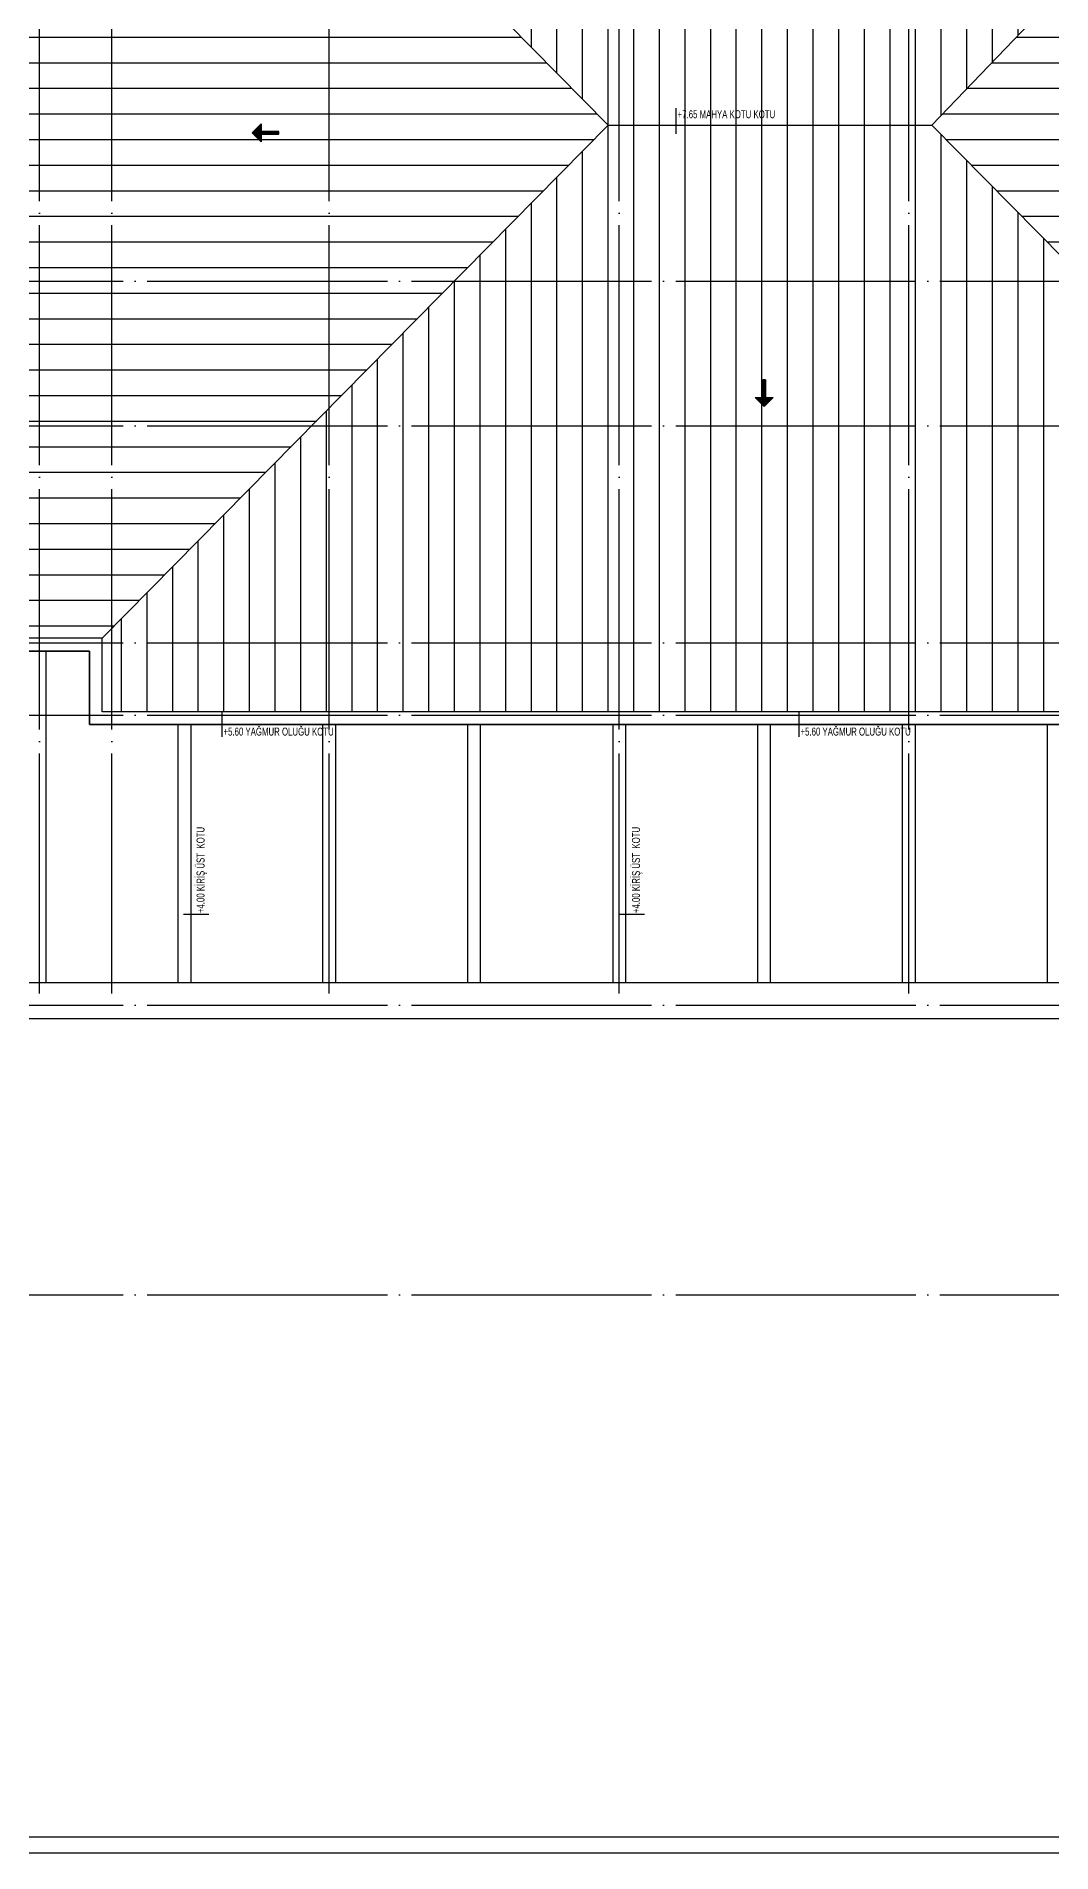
# Model space of a CAD drawing. Extents: x 460786 to 545292, y 30998 to 41694.
# Drawn here: x 501180 to 502765, y 37194 to 40032 of the extents above; entities that cross this region are included whole.
import ezdxf

# ---------------------------------------------------------------- set-up
doc = ezdxf.new("R2010")
doc.units = 0
doc.header["$LTSCALE"] = 50
doc.header["$MEASUREMENT"] = 0
doc.linetypes.add('DASHDOT', pattern=[5.5, 5, -0.25, 0, -0.25])
for name, color, linetype in [('A-Aks Dikey', 12, 'DASHDOT'), ('A-Aks Yatay', 12, 'DASHDOT'), ('A-Betonarme', 6, 'CONTINUOUS'), ('A-Gör 2', 40, 'CONTINUOUS'), ('A-Gör 4', 75, 'CONTINUOUS'), ('A-Lejant', 23, 'CONTINUOUS'), ('A-Yazı 2', 205, 'CONTINUOUS')]:
    doc.layers.add(name, color=color, linetype=linetype)
doc.styles.add('blkan', font='arial.ttf', dxfattribs={"width": 0.9, "height": 12.5})

msp = doc.modelspace()

# ---------------------------------------------------------------- hatches: boundary and pattern name
at = {"layer": 'A-Betonarme'}
h = msp.add_hatch(color=256, dxfattribs=at)
h.dxf.hatch_style = 1
h.paths.add_polyline_path([(501530.83, 39867.04), (501530.83, 39881), (501516.87, 39881)])
h.paths.add_polyline_path([(501530.83, 39894.96), (501516.87, 39881), (501530.83, 39881)])
h = msp.add_hatch(color=256, dxfattribs=at)
h.dxf.hatch_style = 1
h.paths.add_polyline_path([(501558.27, 39883), (501530.83, 39883), (501530.83, 39879), (501558.27, 39879)])
h = msp.add_hatch(color=256, dxfattribs=at)
h.dxf.hatch_style = 1
h.paths.add_polyline_path([(502314.29, 39494.79), (502314.29, 39467.35), (502318.29, 39467.35), (502318.29, 39494.79)])
h = msp.add_hatch(color=256, dxfattribs=at)
h.dxf.hatch_style = 1
h.paths.add_polyline_path([(502330.25, 39467.35), (502316.29, 39467.35), (502316.29, 39453.39)])
h.paths.add_polyline_path([(502302.33, 39467.35), (502316.29, 39453.39), (502316.29, 39467.35)])
at = {"layer": 'A-Gör 4'}
h = msp.add_hatch(dxfattribs=at)
h.set_pattern_fill('_USER', color=256, scale=40, angle=90, pattern_type=0)
h.set_pattern_definition([(90, (-4287.384, 1950.46), (-40, 2e-15), [])])
h.paths.add_polyline_path([(501282.75, 40809.58), (501282.75, 40694.29), (502072.75, 39892.89), (502577.75, 39892.89), (503347.75, 40694.15), (503347.75, 40809.58)])
h.paths.add_polyline_path([(502577.75, 39892.89), (502072.75, 39892.89), (501282.75, 39091.49), (501282.75, 38976.2), (503367.75, 38976.2), (503367.75, 39091.2)])
h = msp.add_hatch(dxfattribs=at)
h.set_pattern_fill('_USER', color=256, scale=40, pattern_type=0)
h.set_pattern_definition([(0, (-4287.384, 1950.46), (0, 40), [])])
h.paths.add_polyline_path([(501282.47, 40694.58), (501167.75, 40694.58), (501167.75, 39091.2), (501282.47, 39091.2), (502072.75, 39892.89)])
h.paths.add_polyline_path([(503462.99, 40694.58), (503348.16, 40694.58), (502577.75, 39892.89), (503367.75, 39091.2), (503482.51, 39091.2)])

# ---------------------------------------------------------------- linework, layer by layer
at = {"layer": 'A-Aks Dikey', "ltscale": 1.5}
for p, q in [((501184.75, 38536.28), (501184.75, 41299.23)), ((501297.75, 38536.28), (501297.75, 41299.23)), ((501636.75, 38536.28), (501636.75, 41299.23)), ((502089.75, 38536.28), (502089.75, 41299.23)), ((502541.75, 38536.28), (502541.75, 41299.23))]:
    msp.add_line(p, q, dxfattribs=at)
at = {"layer": 'A-Aks Yatay', "ltscale": 1.5}
for p, q in [((496814.16, 39649.2), (504668.99, 39649.2)), ((496814.16, 39423.2), (504668.99, 39423.2)), ((496814.16, 39084.2), (504668.99, 39084.2)), ((496814.16, 38971.2), (504668.99, 38971.2)), ((496814.16, 38518.2), (504668.99, 38518.2)), ((496814.16, 38065.2), (504668.99, 38065.2))]:
    msp.add_line(p, q, dxfattribs=at)
at = {"layer": 'A-Betonarme'}
for p, q in [((502072.75, 39892.89), (501277.54, 40699.58)), ((502577.75, 39892.89), (503348.16, 40694.58)), ((502072.75, 39892.89), (501282.47, 39091.2)), ((501516.87, 39881), (501530.83, 39894.96)), ((501558.27, 39881), (501516.87, 39881)), ((501530.83, 39867.04), (501516.87, 39881)), ((501530.83, 39894.96), (501530.83, 39867.04)), ((501558.27, 39883), (501530.83, 39883)), ((501558.27, 39879), (501530.83, 39879)), ((502072.75, 39892.89), (502577.75, 39892.89)), ((502577.75, 39892.89), (503367.75, 39091.2)), ((502314.29, 39494.79), (502314.29, 39467.35)), ((502316.29, 39494.79), (502316.29, 39453.39)), ((502318.29, 39494.79), (502318.29, 39467.35)), ((502316.29, 39453.39), (502302.33, 39467.35)), ((502302.33, 39467.35), (502330.25, 39467.35)), ((502330.25, 39467.35), (502316.29, 39453.39))]:
    msp.add_line(p, q, dxfattribs=at)
for points in [[(501558.27, 39883), (501530.83, 39883), (501530.83, 39879), (501558.27, 39879)], [(502314.29, 39494.79), (502314.29, 39467.35), (502318.29, 39467.35), (502318.29, 39494.79)]]:
    msp.add_lwpolyline(points, close=True, dxfattribs=at)
at = {"layer": 'A-Gör 2'}
for p, q in [((501147.75, 39071.2), (501262.75, 39071.2)), ((501262.75, 39071.2), (501262.75, 38956.2)), ((501262.75, 38956.2), (503367.75, 38956.2))]:
    msp.add_line(p, q, dxfattribs=at)
msp.add_lwpolyline([(501147.75, 40714.58), (501262.75, 40714.58), (501262.75, 40829.58), (503367.75, 40829.58), (503367.75, 40714.58), (503482.75, 40714.58), (503502.75, 39071.2), (503387.75, 39071.2), (503387.75, 38956.2), (501262.75, 38956.2), (501262.75, 39071.2), (501147.75, 39071.2), (501147.75, 40714.58)], dxfattribs=at)
msp.add_lwpolyline([(501167.75, 40694.58), (501282.75, 40694.58), (501282.75, 40809.58), (503347.75, 40809.58), (503347.75, 40694.58), (503462.99, 40694.58), (503482.51, 39091.2), (503367.75, 39091.2), (503367.75, 38976.2), (501282.75, 38976.2), (501282.75, 39091.2), (501167.75, 39091.2)], close=True, dxfattribs=at)
at = {"layer": 'A-Gör 4'}
for p, q in [((501194.75, 39071.2), (501194.75, 38553.15)), ((501400.75, 38956.2), (501400.75, 38553.15)), ((501420.75, 38956.2), (501420.75, 38553.15)), ((501626.75, 38956.2), (501626.75, 38553.15)), ((501646.75, 38956.2), (501646.75, 38553.15)), ((501852.75, 38956.2), (501852.75, 38553.15)), ((501872.75, 38956.2), (501872.75, 38553.15)), ((502079.75, 38956.2), (502079.75, 38553.15)), ((502099.75, 38956.2), (502099.75, 38553.15)), ((502305.75, 38956.2), (502305.75, 38553.15)), ((502325.75, 38956.2), (502325.75, 38553.15)), ((502531.75, 38956.2), (502531.75, 38553.15)), ((502551.75, 38956.2), (502551.75, 38553.15)), ((502757.75, 38956.2), (502757.75, 38553.15)), ((499338.8, 38553.15), (502995.11, 38553.15)), ((499362, 38497.15), (502985.46, 38497.15))]:
    msp.add_line(p, q, dxfattribs=at)
at = {"layer": 'A-Lejant'}
msp.add_lwpolyline([(460786.15, 41693.81), (460786.15, 37193.81), (545291.84, 37193.81), (545291.84, 41693.81), (460786.15, 41693.81)], dxfattribs=at)
msp.add_lwpolyline([(460811.15, 41668.81), (460811.15, 37218.81), (545266.84, 37218.81), (545266.84, 41668.81)], close=True, dxfattribs=at)
at = {"layer": 'A-Yazı 2'}
for p, q in [((502178.87, 39879.53), (502178.87, 39919.4)), ((501469.85, 38936.98), (501469.85, 38976.86)), ((502370.79, 38936.98), (502370.79, 38976.86)), ((501449.22, 38659.65), (501409.35, 38659.65)), ((502129.1, 38659.65), (502089.23, 38659.65))]:
    msp.add_line(p, q, dxfattribs=at)

# ---------------------------------------------------------------- texts
at = {"layer": 'A-Yazı 2', "style": 'blkan', "width": 0.7}
for s, p in [('+7.65 MAHYA KOTU KOTU', (502180.94, 39903.63)), ('+5.60 YAĞMUR OLUĞU KOTU', (501471.92, 38939.11)), ('+5.60 YAĞMUR OLUĞU KOTU', (502372.86, 38939.11))]:
    msp.add_text(s, height=12.5, dxfattribs=at).set_placement(p)
for p in [(501442.38, 38661.71), (502122.26, 38661.71)]:
    msp.add_text('+4.00 KİRİŞ ÜST  KOTU', height=12.5, rotation=90, dxfattribs=at).set_placement(p)

doc.saveas('drawing.dxf')
